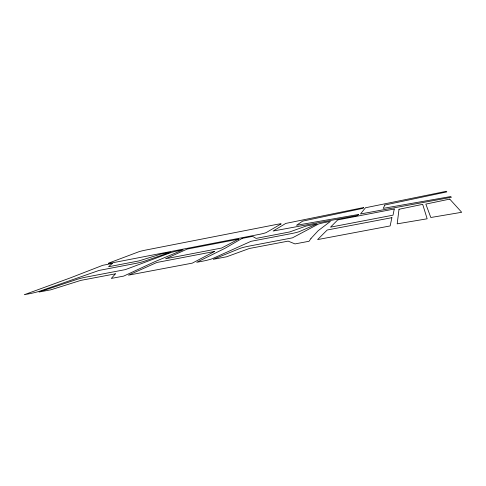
<?xml version="1.0" encoding="UTF-8"?>
<svg xmlns="http://www.w3.org/2000/svg" width="486" height="486" viewBox="0 0 486 486"><rect width="100%" height="100%" fill="white"/><g stroke="black" fill="none" stroke-linecap="round" stroke-linejoin="round"><path stroke-width="0.73" d="M399.006 209.278L397.196 223.846L427.151 218.791L422.686 204.333L399.006 209.278M394.268 209.01L393.016 215.177L330.529 227.144L337.673 219.951L394.268 209.01M391.898 217.667L390.149 225.929L317.613 239.586L327.181 230.012L391.898 217.667M384.845 205.025L383.229 208.36L450.735 196.544L451.366 197.292L360.503 213.986L365.466 207.759L446.312 191.302L446.81 191.897L384.845 205.025M310.979 238.462L309.041 241.269L294.996 243.911L288.149 241.129L249.336 248.492L226.622 256.784L213.305 259.293L240.066 248.395A7.819 0.68 -12 0 1 248.71 246.183L292.438 237.854L317.996 224.277A6.871 0.522 -11.5 0 1 325.304 222.394L330.419 221.403L318.202 230.668L310.979 238.462M358.48 214.484L357.732 215.474L273.108 231.026L285.768 223.42L363.704 207.516L363.115 208.3L302.62 221.148L296.503 225.291L358.48 214.484M115.413 273.825L111.312 278.429L123.723 276.091L154.226 261.954L182.979 249.871L178.332 250.77A6.561 0.468 -12.4 0 0 170.495 252.732L125.406 269.602L86.295 277.05A7.642 0.589 -13.1 0 0 77.153 279.329L39.02 292.037L50.817 289.82L80.84 280.379L115.413 273.825M112.26 263.473L108.615 266.735L138.941 260.915L160.787 254.111L170.689 252.198L143.923 261.371A6.956 0.516 -12.7 0 1 135.649 263.418L99.108 270.416L40.229 291.005A8.244 0.644 -13.4 0 1 29.67 293.69L24.3 294.698L70.427 277.858L102.753 265.307L112.26 263.473M242.143 238.395L224.83 248.389L196.69 262.294L202.753 261.158A8.329 0.765 -12.4 0 0 212.643 258.558L250.983 241.323L291.57 233.553A7.217 0.583 -11.7 0 0 299.382 231.573L317.012 223.949L306.083 226.057L289.656 231.95L256.086 238.395L252.611 236.378L242.143 238.395M280.975 223.979L266.298 232.527A6.476 0.468 -11.9 0 1 258.759 234.483L111.987 262.896A6.306 0.413 -12.7 0 1 108.9 263.023L138.68 251.809A5.625 0.34 -12.5 0 1 145.782 250.053L276.437 224.477A5.796 0.377 -11.8 0 1 280.975 223.979M238.547 239.155L221.64 248.03L165.605 258.765L187.274 249.063L238.547 239.155M214.581 251.456L192.286 263.139L128.45 275.161L156.844 262.476L214.581 251.456M449.75 199.108L425.851 204.096L430.815 217.503L461.7 212.285L449.75 199.108"/></g></svg>
